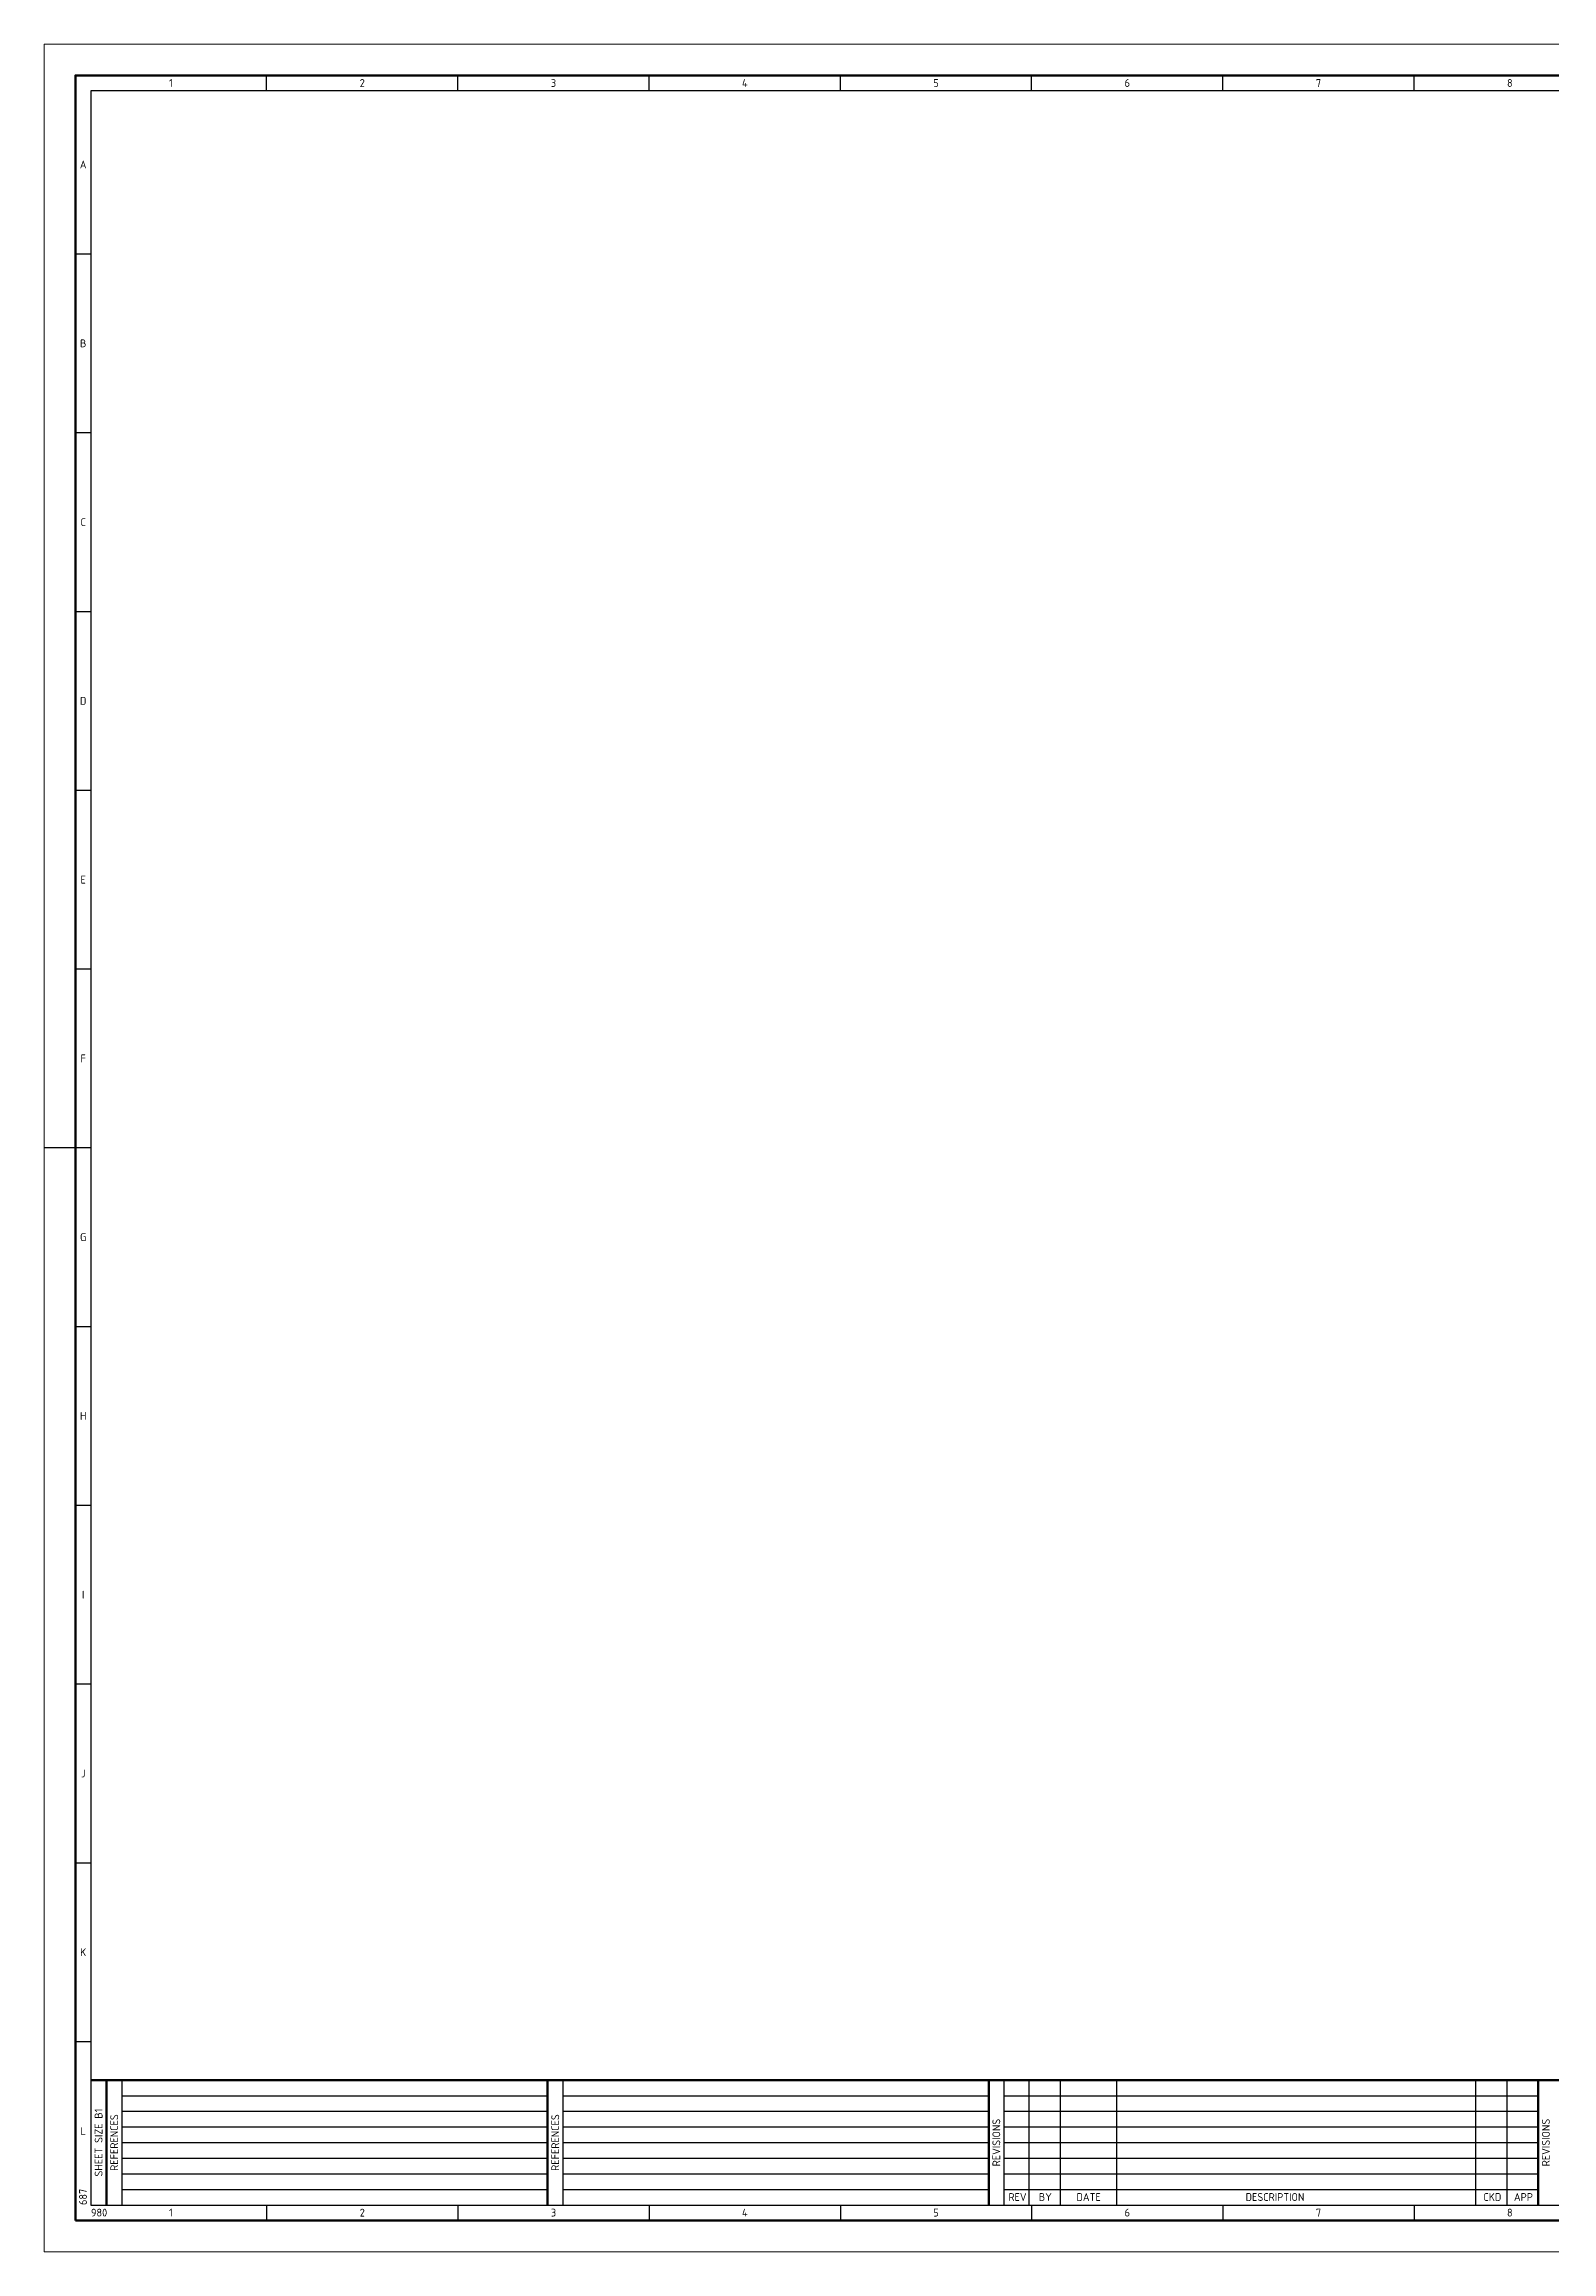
# Paper-space layout 'B1' of a CAD drawing. Header units: millimetres. Extents: x 0 to 1000, y 0 to 707.
# Drawn here: x 0 to 483, y 0 to 707 of the extents above; entities that cross this region are included whole.
import ezdxf
from ezdxf.enums import TextEntityAlignment as Align

# ---------------------------------------------------------------- set-up
doc = ezdxf.new("R2010")
doc.units = ezdxf.units.MM
doc.header["$MEASUREMENT"] = 0
doc.linetypes.add('DGN Style 2', pattern=[14.053682, 8.432209, -5.621473])
doc.linetypes.add('DGN Style 7', pattern=[28.107364, 12.648314, -5.621473, 4.216105, -5.621473])
doc.layers.add('G_Border', color=7, linetype='Continuous', lineweight=18)
doc.styles.add('Style-ISO3098B', font='ISO3098B.shx')

# ---------------------------------------------------------------- blocks, each defined once
blk = doc.blocks.new('RTB1')
at = {"layer": 'G_Border', "color": 230, "linetype": 'Continuous', "lineweight": 25}
for p, q in [((71.25, 692), (71.25, 697)), ((132.5, 692), (132.5, 697)), ((193.75, 692), (193.75, 697)), ((255, 692), (255, 697)), ((316.25, 692), (316.25, 697)), ((377.5, 692), (377.5, 697)), ((438.75, 692), (438.75, 697)), ((15, 639.75), (10, 639.75)), ((15, 582.5), (10, 582.5)), ((15, 525.25), (10, 525.25)), ((15, 468), (10, 468)), ((15, 410.75), (10, 410.75)), ((15, 353.5), (0, 353.5)), ((15, 296.25), (10, 296.25)), ((15, 239), (10, 239)), ((15, 181.75), (10, 181.75)), ((15, 124.5), (10, 124.5)), ((15, 67.25), (10, 67.25)), ((25, 15), (25, 55)), ((25, 50), (161.25, 50)), ((166.25, 15), (166.25, 55)), ((166.25, 50), (302.5, 50)), ((307.5, 15), (307.5, 55)), ((307.5, 50), (478.5, 50)), ((315.5, 15), (315.5, 55)), ((325.5, 15), (325.5, 55)), ((343.5, 15), (343.5, 55)), ((458.5, 15), (458.5, 55)), ((468.5, 15), (468.5, 55)), ((25, 45), (161.25, 45)), ((166.25, 45), (302.5, 45)), ((307.5, 45), (478.5, 45)), ((25, 40), (161.25, 40)), ((166.25, 40), (302.5, 40)), ((307.5, 40), (478.5, 40)), ((25, 35), (161.25, 35)), ((25, 30), (161.25, 30)), ((166.25, 35), (302.5, 35)), ((166.25, 30), (302.5, 30)), ((307.5, 35), (478.5, 35)), ((307.5, 30), (478.5, 30)), ((25, 25), (161.25, 25)), ((166.25, 25), (302.5, 25)), ((307.5, 25), (478.5, 25)), ((25, 20), (161.25, 20)), ((71.25, 15), (71.25, 10)), ((132.5, 15), (132.5, 10)), ((166.25, 20), (302.5, 20)), ((193.75, 15), (193.75, 10)), ((255, 15), (255, 10)), ((307.5, 20), (478.5, 20)), ((316.25, 15), (316.25, 10)), ((377.5, 15), (377.5, 10)), ((438.75, 15), (438.75, 10))]:
    blk.add_line(p, q, dxfattribs=at)
at = {"layer": 'G_Border', "color": 30, "linetype": 'Continuous', "lineweight": 50}
for p, q in [((985, 55), (15, 55)), ((20, 15), (20, 55)), ((161.25, 15), (161.25, 55)), ((302.5, 15), (302.5, 55)), ((478.5, 15), (478.5, 55))]:
    blk.add_line(p, q, dxfattribs=at)
at = {"layer": 'G_Border', "color": 7, "linetype": 'Continuous', "lineweight": 18}
blk.add_3dface([(0, 0), (1000, 0), (1000, 707), (0, 707)], dxfattribs=at)
at = {"layer": 'G_Border', "color": 30, "linetype": 'Continuous', "lineweight": 50}
blk.add_3dface([(10, 10), (990, 10), (990, 697), (10, 697)], dxfattribs=at)
at = {"layer": 'G_Border', "color": 230, "linetype": 'Continuous', "lineweight": 25}
blk.add_3dface([(15, 15), (985, 15), (985, 692), (15, 692)], dxfattribs=at)
at = {"layer": 'G_Border', "color": 7, "linetype": 'Continuous', "lineweight": 25, "style": 'Style-ISO3098B'}
for s, p in [('1', (40.62, 694.56)), ('2', (101.88, 694.56)), ('3', (163.12, 694.56)), ('4', (224.38, 694.56)), ('5', (285.62, 694.56)), ('6', (346.88, 694.56)), ('7', (408.12, 694.56)), ('8', (469.38, 694.56)), ('A', (12.5, 668.44)), ('B', (12.5, 611.19)), ('C', (12.5, 553.94)), ('D', (12.5, 496.69)), ('E', (12.5, 439.44)), ('F', (12.5, 382.19)), ('G', (12.5, 324.94)), ('H', (12.5, 267.69)), ('I', (12.5, 210.44)), ('J', (12.5, 153.19)), ('K', (12.5, 95.94)), ('L', (12.5, 38.69)), ('REV', (311.71, 17.56)), ('BY', (320.64, 17.56)), ('DATE', (334.5, 17.56)), ('DESCRIPTION', (394.18, 17.56)), ('1', (40.62, 12.56)), ('2', (101.88, 12.56)), ('3', (163.12, 12.56)), ('4', (224.38, 12.56)), ('5', (285.62, 12.56)), ('6', (346.88, 12.56)), ('7', (408.12, 12.56)), ('8', (469.38, 12.56))]:
    blk.add_text(s, height=2.5, dxfattribs=at).set_placement(p, align=Align.MIDDLE_CENTER)
at = {"layer": 'G_Border', "color": 7, "linetype": 'DGN Style 7', "lineweight": 25, "style": 'Style-ISO3098B'}
blk.add_text('SHEET SIZE B1', height=2.5, rotation=90, dxfattribs=at).set_placement((17.44, 35), align=Align.MIDDLE_CENTER)
at = {"layer": 'G_Border', "color": 7, "linetype": 'Continuous', "lineweight": 25, "style": 'Style-ISO3098B'}
for s, p in [('REFERENCES', (22.44, 35)), ('REFERENCES', (163.69, 35)), ('REVISIONS', (304.94, 35)), ('REVISIONS', (480.94, 35))]:
    blk.add_text(s, height=2.5, rotation=90, dxfattribs=at).set_placement(p, align=Align.MIDDLE_CENTER)
blk.add_text('687', height=2.5, rotation=90, dxfattribs=at).set_placement((12.44, 15), align=Align.MIDDLE_LEFT)
at = {"layer": 'G_Border', "color": 7, "linetype": 'DGN Style 2', "lineweight": 25, "style": 'Style-ISO3098B'}
for s, p in [('CKD', (463.79, 17.56)), ('APP', (473.74, 17.56))]:
    blk.add_text(s, height=2.5, dxfattribs=at).set_placement(p, align=Align.MIDDLE_CENTER)
at = {"layer": 'G_Border', "color": 7, "linetype": 'Continuous', "lineweight": 25, "style": 'Style-ISO3098B'}
blk.add_text('980', height=2.5, dxfattribs=at).set_placement((15, 12.56), align=Align.MIDDLE_LEFT)
for tag, height, p in [('110 Ref1', 2.5, (26.25, 53.75)), ('118 Ref9', 2.5, (167.5, 53.75)), ('026 Rev1', 2.5, (309, 53.75)), ('027 By1', 2.5, (316.75, 53.75)), ('028 Date1', 2.5, (326.75, 53.75)), ('029 Description1', 2.5, (344.75, 53.75)), ('030 Ckd1', 2.5, (459.75, 53.75)), ('031 App1', 2.5, (469.75, 53.75)), ('068 Rev8', 2.5, (485, 53.75)), ('069 By8', 2.5, (492.75, 53.75)), ('070 Date8', 2.5, (502.75, 53.75)), ('071 Description8', 2.5, (520.75, 53.75)), ('072 Ckd8', 2.5, (635.75, 53.75)), ('073 App8', 2.5, (645.75, 53.75)), ('009 Drawn', 2.5, (731.75, 53.75)), ('010 Drawn Date', 2.5, (761.75, 53.75)), ('111 Ref2', 2.5, (26.25, 48.75)), ('112 Ref3', 2.5, (26.25, 43.75)), ('119 Ref10', 2.5, (167.5, 48.75)), ('120 Ref11', 2.5, (167.5, 43.75)), ('032 Rev2', 2.5, (309, 48.75)), ('038 Rev3', 2.5, (309, 43.75)), ('033 By2', 2.5, (316.75, 48.75)), ('039 By3', 2.5, (316.75, 43.75)), ('034 Date2', 2.5, (326.75, 48.75)), ('040 Date3', 2.5, (326.75, 43.75)), ('035 Description2', 2.5, (344.75, 48.75)), ('041 Description3', 2.5, (344.75, 43.75)), ('036 Ckd2', 2.5, (459.75, 48.75)), ('042 Ckd3', 2.5, (459.75, 43.75)), ('037 App2', 2.5, (469.75, 48.75)), ('043 App3', 2.5, (469.75, 43.75)), ('074 Rev9', 2.5, (485, 48.75)), ('080 Rev10', 2.5, (485, 43.75)), ('075 By9', 2.5, (492.75, 48.75)), ('081 By10', 2.5, (492.75, 43.75)), ('076 Date9', 2.5, (502.75, 48.75)), ('082 Date10', 2.5, (502.75, 43.75)), ('077 Description9', 2.5, (520.75, 48.75)), ('083 Description10', 2.5, (520.75, 43.75)), ('078 Ckd9', 2.5, (635.75, 48.75)), ('084 Ckd10', 2.5, (635.75, 43.75)), ('079 App9', 2.5, (645.75, 48.75)), ('085 App10', 2.5, (645.75, 43.75)), ('011 Traced', 2.5, (731.75, 48.75)), ('013 Checked', 2.5, (731.75, 43.75)), ('012 Traced Date', 2.5, (761.75, 48.75)), ('014 Checked Date', 2.5, (761.75, 43.75)), ('113 Ref4', 2.5, (26.25, 38.75)), ('121 Ref12', 2.5, (167.5, 38.75)), ('044 Rev4', 2.5, (309, 38.75)), ('045 By4', 2.5, (316.75, 38.75)), ('046 Date4', 2.5, (326.75, 38.75)), ('047 Description4', 2.5, (344.75, 38.75)), ('048 Ckd4', 2.5, (459.75, 38.75)), ('049 App4', 2.5, (469.75, 38.75)), ('086 Rev11', 2.5, (485, 38.75)), ('087 By11', 2.5, (492.75, 38.75)), ('088 Date11', 2.5, (502.75, 38.75)), ('089 Description11', 2.5, (520.75, 38.75)), ('090 Ckd11', 2.5, (635.75, 38.75)), ('091 App11', 2.5, (645.75, 38.75)), ('015 Supt Draft', 2.5, (731.75, 38.75)), ('016 Supt Draft Date', 2.5, (761.75, 38.75)), ('114 Ref5', 2.5, (26.25, 33.75)), ('115 Ref6', 2.5, (26.25, 28.75)), ('122 Ref13', 2.5, (167.5, 33.75)), ('123 Ref14', 2.5, (167.5, 28.75)), ('050 Rev5', 2.5, (309, 33.75)), ('056 Rev6', 2.5, (309, 28.75)), ('051 By5', 2.5, (316.75, 33.75)), ('057 By6', 2.5, (316.75, 28.75)), ('052 Date5', 2.5, (326.75, 33.75)), ('058 Date6', 2.5, (326.75, 28.75)), ('053 Description5', 2.5, (344.75, 33.75)), ('059 Description6', 2.5, (344.75, 28.75)), ('054 Ckd5', 2.5, (459.75, 33.75)), ('060 Ckd6', 2.5, (459.75, 28.75)), ('055 App5', 2.5, (469.75, 33.75)), ('061 App6', 2.5, (469.75, 28.75)), ('092 Rev12', 2.5, (485, 33.75)), ('098 Rev13', 2.5, (485, 28.75)), ('093 By12', 2.5, (492.75, 33.75)), ('099 By13', 2.5, (492.75, 28.75)), ('100 Date13', 2.5, (502.75, 28.75)), ('094 Date12', 2.5, (502.75, 33.75)), ('101 Description13', 2.5, (520.75, 28.75)), ('095 Description12', 2.5, (520.75, 33.75)), ('102 Ckd13', 2.5, (635.75, 28.75)), ('096 Ckd12', 2.5, (635.75, 33.75)), ('103 App13', 2.5, (645.75, 28.75)), ('097 App12', 2.5, (645.75, 33.75)), ('017 Proj Eng', 2.5, (731.75, 33.75)), ('019 Approved', 2.5, (731.75, 28.75)), ('018 Proj Eng Date', 2.5, (761.75, 33.75)), ('020 Approved Date', 2.5, (761.75, 28.75)), ('116 Ref7', 2.5, (26.25, 23.75)), ('124 Ref15', 2.5, (167.5, 23.75)), ('062 Rev7', 2.5, (309, 23.75)), ('063 By7', 2.5, (316.75, 23.75)), ('064 Date7', 2.5, (326.75, 23.75)), ('065 Description7', 2.5, (344.75, 23.75)), ('066 Ckd7', 2.5, (459.75, 23.75)), ('067 App7', 2.5, (469.75, 23.75)), ('104 Rev14', 2.5, (485, 23.75)), ('105 By14', 2.5, (492.75, 23.75)), ('106 Date14', 2.5, (502.75, 23.75)), ('107 Description14', 2.5, (520.75, 23.75)), ('108 Ckd14', 2.5, (635.75, 23.75)), ('109 App14', 2.5, (645.75, 23.75)), ('021 App for Const', 2.5, (731.75, 23.75)), ('022 App for Const Date', 2.5, (761.75, 23.75)), ('006 Drawing Number', 3.5, (923.25, 26.25)), ('007 Title Rev', 3.5, (976.7, 26.25)), ('117 Ref8', 2.5, (26.25, 18.75)), ('125 Ref16', 2.5, (167.5, 18.75)), ('023 Blank Person Title', 2.5, (695.75, 18.75)), ('024 Blank Person Name', 2.5, (731.75, 18.75)), ('025 Blank Person Date', 2.5, (761.75, 18.75))]:
    blk.add_attdef(tag, text='', height=height, dxfattribs=at).set_placement(p, align=Align.TOP_LEFT)
for tag, height in [('008 Project Number', 2.5), ('005 Scale', 2.5), ('002 Title Line 2', 3.5), ('003 Title Line 3', 3.5), ('004 Title Line 4', 3.5)]:
    blk.add_attdef(tag, (0, 0), '', height=height, dxfattribs=at)
at = {"layer": 'G_Border', "color": 7, "linetype": 'Continuous', "lineweight": 25, "style": 'Style-ISO3098B', "flags": 8}
blk.add_attdef('001 Title Line 1', (0, 0), '', height=3.5, dxfattribs=at)

psp = doc.layouts.new('B1')

# ---------------------------------------------------------------- block references
at = {"layer": 'G_Border', "color": 7, "linetype": 'Continuous', "lineweight": 18}
psp.add_blockref('RTB1', (0, 0), dxfattribs=at)

doc.saveas('drawing.dxf')
